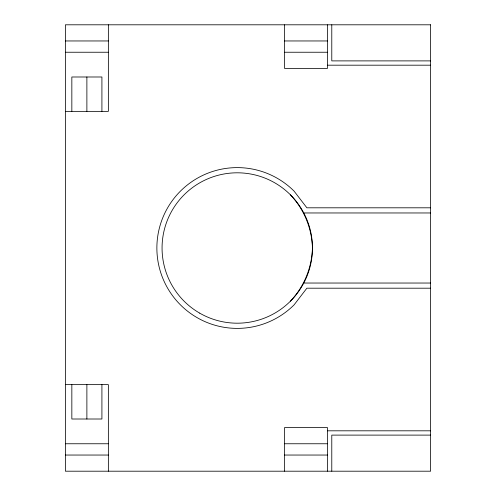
<?xml version="1.0" encoding="UTF-8"?>
<svg xmlns="http://www.w3.org/2000/svg" width="496" height="496" viewBox="0 0 496 496"><rect width="100%" height="100%" fill="white"/><g stroke="black" fill="none" stroke-linecap="round" stroke-linejoin="round"><path stroke-width="0.74" d="M290.427 301.165C304.048 286.738 311.872 267.834 312.449 248C311.872 228.166 304.048 209.262 290.427 194.835M65.398 40.957L108.364 40.957M284.518 40.957L327.484 40.957M65.398 52.241L108.364 52.241M284.518 52.241L327.484 52.241M430.602 60.89L331.781 60.89L331.781 24.8M327.484 65.187L430.602 65.187M65.398 111.364L108.364 111.364L108.364 24.8M430.602 207.805L306.881 207.805L294.103 191.158A80.389 80.389 0 0 0 180.414 191.158A80.389 80.389 0 0 0 180.414 304.842A80.389 80.389 0 0 0 294.103 304.842L306.881 288.195L430.602 288.195M303.434 212.964L430.602 212.964M303.434 283.036L430.602 283.036M65.398 384.636L108.364 384.636L108.364 471.2M327.484 430.813L430.602 430.813M430.602 435.11L331.781 435.11L331.781 471.2M65.398 443.759L108.364 443.759M284.518 443.759L327.484 443.759M65.398 455.043L108.364 455.043M284.518 455.043L327.484 455.043M327.484 24.8L327.484 68.398L284.518 68.398L284.518 24.8M327.484 471.2L327.484 427.602L284.518 427.602L284.518 471.2M101.916 111.364L101.916 76.992L71.839 76.992L71.839 111.364M101.916 384.636L101.916 419.008L71.839 419.008L71.839 384.636M86.881 76.992L86.881 111.364M86.881 384.636L86.881 419.008M430.602 24.8L65.398 24.8L65.398 471.2L430.602 471.2L430.602 24.8M199.665 313.119A75.187 75.187 0 0 0 312.449 248A75.187 75.187 0 0 0 199.665 182.881A75.187 75.187 0 0 0 199.665 313.119"/></g></svg>
